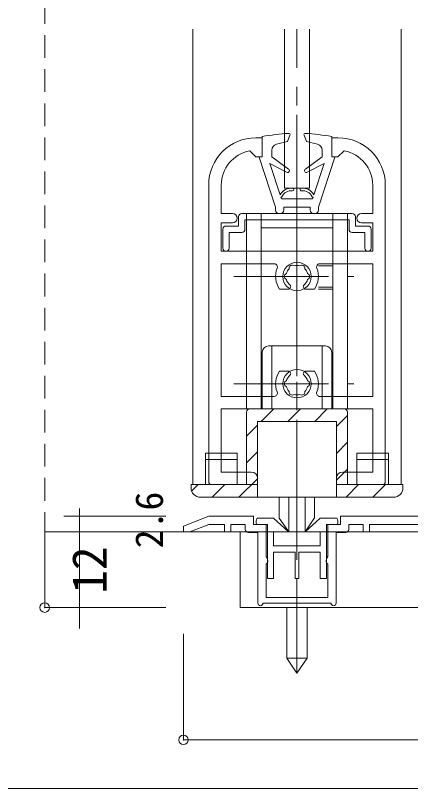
# Model space of a CAD drawing. Units: millimetres on the paper, enlarged 5 times, with parts at other scales. Extents: x -992 to 1008, y -685 to 700.
# Drawn here: x -742.5 to -638.1, y -26.2 to 178.1 of the extents above; entities that cross this region are included whole.
import ezdxf
from ezdxf.enums import TextEntityAlignment as Align

# ---------------------------------------------------------------- set-up
doc = ezdxf.new("R2010")
doc.units = ezdxf.units.MM
doc.header["$LTSCALE"] = 5
doc.header["$PDMODE"] = 32
doc.header["$PDSIZE"] = 2.5
for name, pattern in [('CHAIN1', [8, 5, -1, 1, -1]), ('DASHED1', [1.8, 1.2, -0.6]), ('DOUBLE_CHAIN1', [8.8, 5, -1, 0.6, -0.6, 0.6, -1])]:
    doc.linetypes.add(name, pattern=pattern)
for name, color, linetype, lineweight in [('1-0_H-SYM', 7, 'Continuous', 20), ('1-1_0', 7, 'Continuous', 20), ('2-0_18', 7, 'Continuous', 18)]:
    doc.layers.add(name, color=color, linetype=linetype, lineweight=lineweight)
doc.styles.add('ＭＳ ゴシック', font='')
doc.styles.get('ＭＳ ゴシック').set_extended_font_data('MS Gothic')

msp = doc.modelspace()

# ---------------------------------------------------------------- linework, layer by layer
at = {"layer": '1-0_H-SYM'}
msp.add_lwpolyline([(197.5, -26.25), (-967.5, -26.25), (-967.5, 675)], dxfattribs=at)
at = {"layer": '1-1_0'}
msp.add_lwpolyline([(197.5, -26.25), (-967.5, -26.25), (-967.5, 675)], dxfattribs=at)
at = {"layer": '2-0_18', "linetype": 'DASHED1', "lineweight": 20}
for p in [(-734.783, 523.824), (-734.783, 21.562)]:
    msp.add_line(p, (-734.783, 21.562), dxfattribs=at)
at = {"layer": '2-0_18'}
for p, q in [((-695.616, 54.062), (-695.616, 174.452)), ((-671.45, 132.396), (-671.45, 174.452)), ((-664.783, 174.452), (-664.783, 132.396)), ((-640.617, 174.452), (-640.617, 54.062)), ((-677.283, 145.729), (-678.95, 145.729)), ((-677.283, 140.729), (-677.283, 146.062)), ((-670.617, 144.729), (-669.971, 146.445)), ((-658.95, 146.062), (-658.95, 140.729)), ((-657.283, 145.729), (-658.95, 145.729)), ((-673.506, 144.036), (-670.617, 144.729)), ((-674.783, 140.729), (-674.783, 142.415)), ((-661.45, 142.415), (-661.45, 140.729)), ((-657.283, 140.729), (-655.617, 142.243)), ((-678.117, 140.562), (-677.283, 140.729)), ((-673.783, 127.396), (-678.117, 140.562)), ((-670.321, 137.466), (-674.783, 140.729)), ((-661.45, 140.729), (-665.912, 137.466)), ((-658.95, 140.729), (-657.283, 140.729)), ((-675.287, 138.896), (-670.845, 136.618)), ((-672.583, 130.678), (-675.287, 138.896)), ((-691.45, 133.229), (-691.45, 54.896)), ((-688.117, 133.229), (-688.117, 125.729)), ((-648.117, 125.729), (-648.117, 133.229)), ((-644.783, 54.896), (-644.783, 133.229)), ((-664.783, 132.396), (-671.45, 132.396)), ((-672.38, 130.063), (-672.249, 130.063)), ((-672.215, 129.563), (-672.38, 130.063)), ((-664.018, 129.563), (-672.215, 129.563)), ((-673.783, 126.562), (-673.783, 127.396)), ((-664.632, 127.396), (-671.617, 127.396)), ((-671.617, 127.396), (-671.617, 126.562)), ((-664.617, 126.562), (-664.617, 127.396)), ((-662.45, 127.396), (-662.45, 126.562)), ((-688.117, 125.729), (-685.2, 125.729)), ((-683.533, 124.896), (-683.533, 122.396)), ((-682.7, 125.729), (-653.533, 125.729)), ((-681.45, 74.062), (-681.45, 125.729)), ((-677.617, 74.062), (-677.617, 125.729)), ((-658.617, 125.729), (-658.617, 74.062)), ((-654.783, 125.729), (-654.783, 74.062)), ((-652.7, 122.396), (-652.7, 124.896)), ((-648.117, 125.729), (-651.033, 125.729)), ((-681.867, 124.062), (-654.367, 124.062)), ((-681.867, 121.562), (-681.867, 124.062)), ((-654.367, 124.062), (-654.367, 121.562)), ((-651.033, 123.229), (-648.117, 123.229)), ((-648.117, 115.729), (-648.117, 123.229)), ((-687.7, 121.562), (-687.7, 116.563)), ((-683.533, 122.396), (-686.867, 122.396)), ((-686.033, 116.563), (-686.033, 120.729)), ((-686.033, 120.729), (-682.7, 120.729)), ((-677.617, 121.896), (-658.617, 121.896)), ((-653.533, 120.729), (-650.2, 120.729)), ((-649.367, 122.396), (-652.7, 122.396)), ((-650.2, 120.729), (-650.2, 116.563)), ((-648.533, 116.563), (-648.533, 121.562)), ((-688.117, 115.729), (-648.117, 115.729)), ((-688.117, 112.396), (-674.117, 112.396)), ((-688.117, 77.396), (-688.117, 112.396)), ((-662.117, 112.396), (-648.117, 112.396)), ((-648.117, 112.396), (-648.117, 77.396)), ((-672.699, 105.729), (-670.403, 105.729)), ((-663.534, 105.729), (-665.83, 105.729)), ((-675.617, 90.729), (-660.617, 90.729)), ((-674.783, 90.729), (-674.783, 74.062)), ((-661.45, 90.729), (-661.45, 74.062)), ((-677.283, 74.062), (-677.283, 89.062)), ((-658.95, 89.062), (-658.95, 74.062)), ((-670.403, 84.062), (-672.699, 84.062)), ((-665.83, 84.062), (-663.534, 84.062)), ((-674.117, 77.396), (-688.117, 77.396)), ((-648.117, 77.396), (-662.117, 77.396)), ((-648.117, 74.062), (-688.117, 74.062)), ((-688.117, 57.396), (-688.117, 74.062)), ((-677.583, 70.729), (-674.25, 74.062)), ((-670.512, 70.729), (-667.179, 74.062)), ((-663.441, 70.729), (-660.108, 74.062)), ((-648.117, 74.062), (-648.117, 57.396)), ((-681.45, 73.229), (-681.45, 54.063)), ((-657.7, 69.399), (-654.783, 72.316)), ((-654.783, 54.063), (-654.783, 73.229)), ((-681.45, 66.863), (-678.533, 69.779)), ((-678.533, 70.729), (-678.533, 50.729)), ((-678.533, 70.729), (-657.7, 70.729)), ((-657.7, 50.729), (-657.7, 70.729)), ((-657.7, 62.328), (-654.783, 65.245)), ((-657.7, 62.328), (-654.783, 65.245)), ((-692.283, 62.396), (-692.283, 54.063)), ((-681.45, 59.791), (-678.533, 62.708)), ((-652.283, 62.396), (-652.283, 54.063)), ((-643.95, 62.396), (-652.283, 62.396)), ((-643.95, 54.063), (-643.95, 62.396)), ((-683.95, 60.729), (-692.283, 60.729)), ((-643.95, 60.729), (-652.283, 60.729)), ((-688.117, 57.396), (-680.2, 57.396)), ((-657.7, 55.257), (-654.783, 58.174)), ((-656.033, 57.396), (-648.117, 57.396)), ((-683.441, 50.729), (-678.487, 55.683)), ((-683.441, 50.729), (-678.533, 55.637)), ((-678.533, 54.063), (-696.117, 54.063)), ((-696.117, 54.063), (-696.117, 53.229)), ((-695.958, 52.354), (-694.25, 54.063)), ((-690.512, 50.729), (-687.179, 54.063)), ((-690.512, 50.729), (-687.179, 54.063)), ((-640.117, 54.063), (-657.7, 54.063)), ((-655.157, 50.729), (-651.824, 54.063)), ((-655.156, 50.73), (-651.824, 54.063)), ((-648.086, 50.729), (-644.752, 54.063)), ((-648.085, 50.729), (-644.753, 54.063)), ((-640.117, 53.229), (-640.117, 54.063)), ((-693.617, 50.729), (-642.617, 50.729)), ((-672.85, 50.729), (-672.85, 45.243)), ((-691.45, 45.729), (-698.116, 43.062)), ((-691.45, 45.729), (-679.616, 45.729)), ((-679.616, 45.729), (-679.616, 43.562)), ((-678.662, 45.229), (-674.283, 45.229)), ((-674.283, 45.229), (-670.359, 41.562)), ((-672.85, 45.243), (-670.275, 41.563)), ((-661.95, 45.229), (-665.967, 41.562)), ((-661.95, 45.229), (-657.546, 45.229)), ((-656.616, 45.729), (-656.616, 43.562)), ((-656.616, 45.729), (-619.616, 45.729)), ((-698.116, 43.062), (-698.116, 41.562)), ((-691.45, 43.562), (-696.45, 41.562)), ((-691.45, 43.562), (-687.283, 43.562)), ((-687.283, 41.562), (-687.283, 43.562)), ((-685.616, 41.562), (-685.616, 43.562)), ((-685.616, 43.562), (-681.783, 43.562)), ((-681.783, 43.562), (-681.783, 42.229)), ((-679.616, 43.562), (-675.95, 43.562)), ((-676.283, 43.562), (-676.283, 35.062)), ((-675.95, 29.229), (-675.95, 43.562)), ((-660.283, 43.562), (-656.616, 43.562)), ((-660.283, 43.562), (-660.283, 29.229)), ((-659.95, 43.562), (-659.95, 35.062)), ((-654.45, 43.562), (-654.45, 42.229)), ((-654.45, 43.562), (-650.616, 43.562)), ((-650.616, 43.562), (-650.616, 41.562)), ((-648.95, 43.562), (-648.95, 41.562)), ((-648.95, 43.562), (-627.283, 43.562)), ((-698.116, 41.562), (-696.45, 41.562)), ((-687.283, 41.562), (-685.616, 41.562)), ((-683.117, 41.562), (-683.117, 21.562)), ((-680.95, 41.396), (-678.45, 41.396)), ((-678.45, 41.396), (-678.45, 22.729)), ((-674.283, 41.562), (-670.359, 41.562)), ((-674.283, 37.883), (-674.283, 41.562)), ((-665.941, 41.563), (-670.275, 41.563)), ((-661.95, 41.562), (-665.967, 41.562)), ((-661.95, 41.562), (-661.95, 37.883)), ((-657.783, 41.396), (-655.283, 41.396)), ((-657.783, 41.396), (-657.783, 22.729)), ((-650.616, 41.562), (-648.95, 41.562)), ((-674.283, 37.883), (-661.95, 37.883)), ((-674.283, 36.216), (-668.617, 36.216)), ((-674.283, 29.229), (-674.283, 36.216)), ((-668.617, 36.216), (-668.617, 29.229)), ((-667.617, 36.216), (-661.95, 36.216)), ((-661.95, 36.216), (-661.95, 29.229)), ((-676.283, 33.071), (-676.283, 24.229)), ((-659.95, 33.076), (-659.95, 24.229)), ((-674.283, 29.229), (-675.95, 29.229)), ((-660.283, 29.229), (-661.95, 29.229)), ((-676.895, 22.729), (-677.116, 22.729)), ((-659.28, 22.729), (-676.895, 22.729)), ((-659.95, 24.229), (-676.283, 24.229)), ((-659.28, 22.729), (-659.116, 22.729))]:
    msp.add_line(p, q, dxfattribs=at)
at = {"layer": '2-0_18', "linetype": 'CHAIN1'}
for p, q in [((-668.117, 4.229), (-668.117, 174.452)), ((-668.117, 46.195), (-668.117, 151.72)), ((-662.45, 112.396), (-658.617, 112.396)), ((-662.45, 111.896), (-658.617, 111.896)), ((-684.817, 109.062), (-653.117, 109.062)), ((-658.617, 106.229), (-662.45, 106.229)), ((-658.617, 105.729), (-662.45, 105.729)), ((-684.817, 80.729), (-653.117, 80.729)), ((-658.617, 77.396), (-662.45, 77.396))]:
    msp.add_line(p, q, dxfattribs=at)
at = {"layer": '2-0_18', "linetype": 'DASHED1'}
msp.add_line((-668.117, 151.757), (-668.117, 35.847), dxfattribs=at)
at = {"layer": '2-0_18', "color": 4}
for p, q in [((-670.275, 50.729), (-670.275, 41.563)), ((-668.117, 50.729), (-668.117, 41.563)), ((-665.959, 50.729), (-665.959, 41.563)), ((-698.116, -13.379), (-698.116, 14.621)), ((-698.116, -13.379), (-518.116, -13.379))]:
    msp.add_line(p, q, dxfattribs=at)
at = {"layer": '2-0_18', "lineweight": 20}
for p, q in [((-725.548, 16.009), (-725.548, 47.787)), ((-719.883, 45.729), (-729.757, 45.729)), ((-702.739, 45.729), (-719.883, 45.729)), ((-734.783, 41.562), (-734.783, 21.562)), ((-719.883, 41.562), (-734.783, 41.562)), ((-719.883, 41.562), (-412.45, 41.562)), ((-702.739, 21.562), (-734.783, 21.562)), ((-533.117, 21.562), (-683.117, 21.562)), ((-665.474, 21.531), (-665.474, 21.562)), ((-665.45, 8.229), (-665.45, 21.562)), ((-670.783, 8.229), (-668.117, 4.229)), ((-665.45, 8.229), (-668.117, 4.229))]:
    msp.add_line(p, q, dxfattribs=at)
at = {"layer": '2-0_18', "linetype": 'DOUBLE_CHAIN1'}
for p, q in [((-698.116, 41.562), (-696.45, 41.562)), ((-687.283, 41.562), (-683.117, 41.562)), ((-665.45, 21.562), (-683.117, 21.562))]:
    msp.add_line(p, q, dxfattribs=at)
at = {"layer": '2-0_18'}
for points in [[(-666.262, 146.445), (-665.617, 144.729), (-662.728, 144.036)], [(-680.617, 142.243), (-678.95, 140.729), (-677.283, 140.729)], [(-658.95, 140.729), (-658.117, 140.562), (-662.45, 127.396)], [(-665.388, 136.618), (-660.946, 138.896), (-663.651, 130.678)], [(-663.984, 130.063), (-663.853, 130.063), (-664.018, 129.563)], [(-685.2, 123.229), (-688.117, 123.229), (-688.117, 115.729)], [(-683.95, 54.063), (-683.95, 62.396), (-692.283, 62.396)], [(-663.459, 50.729), (-663.459, 45.293), (-665.959, 41.563)], [(-667.617, 36.216), (-667.617, 29.229), (-668.617, 29.229)]]:
    msp.add_lwpolyline(points, dxfattribs=at)
at = {"layer": '2-0_18', "lineweight": 20}
msp.add_lwpolyline([(-670.783, 21.562), (-670.783, 8.229), (-665.45, 8.229)], dxfattribs=at)
at = {"layer": '2-0_18'}
for centre in [(-668.117, 109.062), (-668.117, 80.729)]:
    msp.add_circle(centre, 3.75, dxfattribs=at)
for centre, radius, start, end in [((-678.95, 133.229), 12.5, 90, 180), ((-663.93, 63.806), 83.333, 94.39026, 99.22101), ((-670.283, 146.562), 0.333, 339.39028, 94.39026), ((-665.95, 146.562), 0.333, 85.6097, 200.60966), ((-672.304, 63.806), 83.333, 80.77894, 85.6097), ((-657.283, 133.229), 12.5, 0, 90), ((-673.117, 142.415), 1.667, 103.49571, 180), ((-663.117, 142.415), 1.667, 0, 76.50424), ((-678.95, 133.229), 9.167, 100.47566, 180), ((-657.283, 133.229), 9.167, 0, 79.52429), ((-670.617, 137.062), 0.5, 242.84899, 53.82074), ((-665.617, 137.062), 0.5, 126.17921, 297.15095), ((-669.667, 129.062), 3.333, 82.65042, 151.00492), ((-669.667, 129.062), 2.667, 82.65042, 155.68423), ((-669.283, 132.038), 0.333, 262.65042, 82.65042), ((-666.95, 132.038), 0.333, 97.34953, 277.34953), ((-666.566, 129.062), 3.333, 28.99503, 97.34953), ((-666.566, 129.062), 2.667, 24.31572, 97.34953), ((-672.249, 130.229), 0.167, 270, 335.68423), ((-663.984, 130.229), 0.167, 204.31571, 270), ((-685.2, 124.479), 1.25, 270, 90), ((-682.7, 124.896), 0.833, 90, 180), ((-672.95, 126.562), 0.833, 180, 270), ((-672.45, 126.562), 0.833, 270, 0), ((-663.783, 126.562), 0.833, 180, 270), ((-663.283, 126.562), 0.833, 270, 0), ((-653.533, 124.896), 0.833, 0, 90), ((-651.033, 124.479), 1.25, 90, 270), ((-686.867, 121.562), 0.833, 90, 180), ((-682.7, 121.562), 0.833, 270, 0), ((-653.533, 121.562), 0.833, 180, 270), ((-649.367, 121.562), 0.833, 0, 90), ((-686.867, 116.563), 0.833, 180, 0), ((-649.367, 116.563), 0.833, 180, 0), ((-674.117, 111.562), 0.833, 337.38011, 90), ((-662.117, 111.562), 0.833, 90, 202.61984), ((-668.117, 109.062), 5.667, 157.38011, 216.03186), ((-668.117, 109.062), 2.917, 135.35885, 164.64109), ((-669.367, 111.228), 0.833, 52.02429, 187.97566), ((-668.117, 109.062), 2.917, 75.35886, 104.64109), ((-666.867, 111.228), 0.833, 352.02429, 127.97566), ((-668.117, 109.062), 2.917, 15.35886, 44.6411), ((-668.117, 109.062), 5.667, 323.96809, 22.61984), ((-670.617, 109.062), 0.833, 112.02429, 247.97566), ((-668.117, 109.062), 2.917, 195.35885, 229.81587), ((-668.117, 109.062), 2.917, 310.18408, 344.64109), ((-665.617, 109.062), 0.833, 292.02429, 67.97566), ((-670.403, 106.356), 0.626, 270, 49.81587), ((-665.83, 106.356), 0.626, 130.18408, 270), ((-675.617, 89.062), 1.667, 90, 180), ((-660.617, 89.062), 1.667, 0, 90), ((-668.117, 80.729), 5.667, 143.96809, 202.61984), ((-670.403, 83.436), 0.626, 310.18408, 90), ((-665.83, 83.436), 0.626, 90, 229.81587), ((-668.117, 80.729), 5.667, 337.38011, 36.03186), ((-668.117, 80.729), 2.917, 130.18408, 164.64109), ((-668.117, 80.729), 2.917, 15.35886, 49.81587), ((-670.617, 80.729), 0.833, 112.02429, 247.97566), ((-668.117, 80.729), 2.917, 195.35885, 224.64109), ((-668.117, 80.729), 2.917, 315.35885, 344.64109), ((-665.617, 80.729), 0.833, 292.02429, 67.97566), ((-674.117, 78.229), 0.833, 270, 22.61984), ((-669.367, 78.564), 0.833, 172.02429, 307.97566), ((-668.117, 80.729), 2.917, 255.35885, 284.64109), ((-666.867, 78.564), 0.833, 232.02429, 7.97566), ((-662.117, 78.229), 0.833, 157.38011, 270), ((-680.617, 73.229), 0.833, 90, 180), ((-655.617, 73.229), 0.833, 0, 90), ((-680.2, 55.729), 1.667, 0, 90), ((-656.033, 55.729), 1.667, 90, 180), ((-693.617, 53.229), 2.5, 180, 270), ((-690.617, 54.896), 0.833, 180, 270), ((-645.617, 54.896), 0.833, 270, 0), ((-642.617, 53.229), 2.5, 270, 0), ((-642.617, 53.229), 2.5, 270, 0), ((-676.95, 44.195), 2, 148.87347, 198.44392), ((-659.276, 44.225), 2, 340.65885, 30.19339), ((-680.95, 42.229), 0.833, 180, 270), ((-655.283, 42.229), 0.833, 270, 0), ((-679.039, 33.219), 3.333, 12.40102, 34.24194), ((-657.159, 33.246), 3.333, 146.85531, 170.85588), ((-676.614, 33.836), 0.833, 293.36148, 6.77158), ((-659.618, 33.839), 0.833, 176.12995, 246.40356), ((-677.783, 22.729), 0.667, 180, 0), ((-658.45, 22.729), 0.667, 180, 0)]:
    msp.add_arc(centre, radius, start, end, dxfattribs=at)
msp.add_point((-734.783, 21.562), dxfattribs=at)
at = {"layer": '2-0_18', "color": 5}
msp.add_point((-698.116, -13.379), dxfattribs=at)
at = {"layer": '2-0_18', "color": 4}
msp.add_point((-698.116, -13.379), dxfattribs=at)

# ---------------------------------------------------------------- texts
at = {"layer": '2-0_18', "style": 'ＭＳ ゴシック'}
for s, height, p in [('2.6', 7.331, (-701.33, 37.239)), ('12', 9.164, (-715.636, 25.248))]:
    msp.add_text(s, height=height, rotation=90, dxfattribs=at).set_placement(p, align=Align.BOTTOM_LEFT)

doc.saveas('drawing.dxf')
